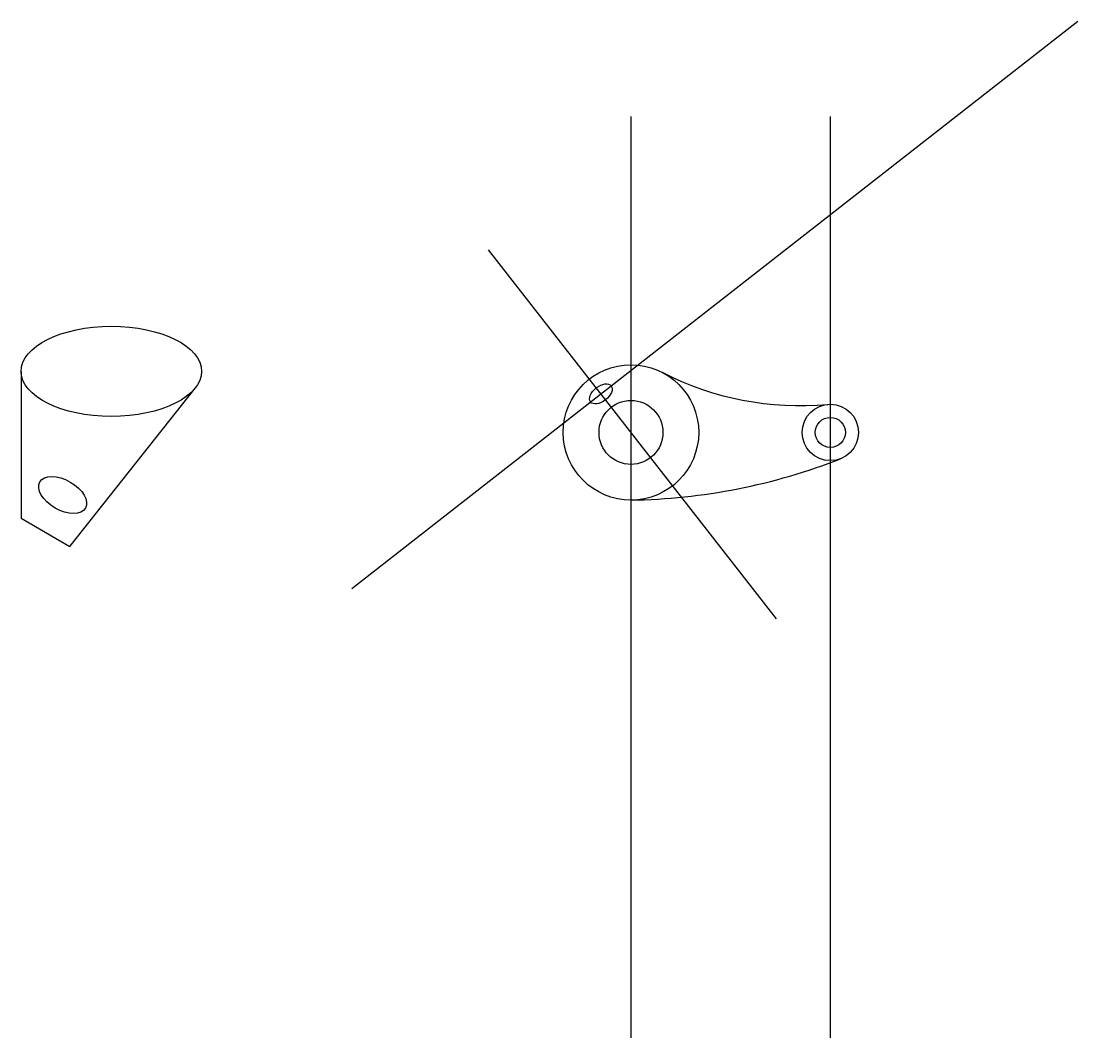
# Model space of a CAD drawing. Header units: millimetres. Extents: x 2318 to 2599, y 1482 to 1752.
import ezdxf

# ---------------------------------------------------------------- set-up
doc = ezdxf.new("R2010")
doc.units = ezdxf.units.MM

msp = doc.modelspace()

# ---------------------------------------------------------------- linework, layer by layer
for p, q in [((2405.63, 1601.33), (2598.62, 1752.11)), ((2479.81, 1726.77), (2479.81, 1481.87)), ((2532.81, 1726.77), (2532.81, 1481.87)), ((2518.5, 1593.27), (2441.89, 1691.33)), ((2317.67, 1658.96), (2317.67, 1619.96)), ((2330.66, 1612.46), (2363.99, 1654.61)), ((2317.67, 1619.96), (2330.66, 1612.46))]:
    msp.add_line(p, q)
for centre, radius in [((2479.81, 1642.79), 18), ((2479.81, 1642.79), 8.5), ((2532.81, 1642.79), 7.5), ((2532.81, 1642.79), 4)]:
    msp.add_circle(centre, radius)
for centre, radius, start, end in [((2524.69, 1729.91), 80, 242.7478, 275.328), ((2477.14, 1784.77), 160, 270.9569, 291.4115)]:
    msp.add_arc(centre, radius, start, end)
for centre, major_axis, ratio in [((2341.67, 1659.02), (24, 0), 0.5), ((2471.81, 1653.03), (-2.76, -2.15), 0.571429), ((2328.72, 1626.14), (6.07, -3.49), 0.571429)]:
    msp.add_ellipse(centre, major_axis=major_axis, ratio=ratio)

doc.saveas('drawing.dxf')
